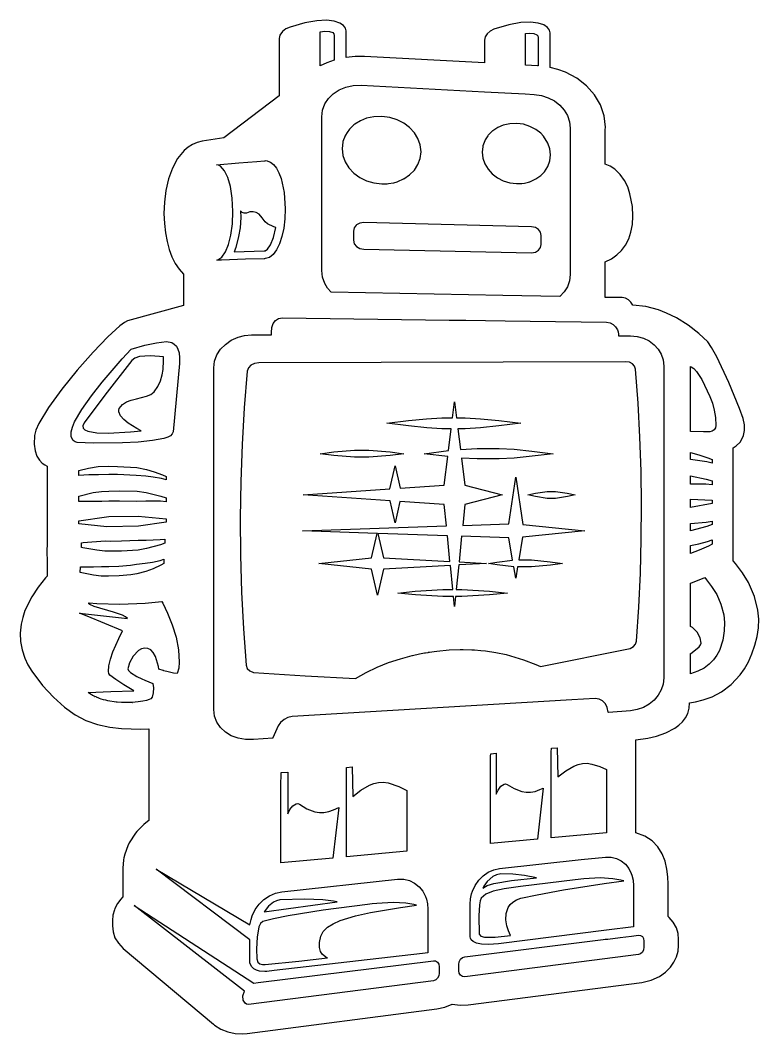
# Model space of a CAD drawing. Header units: metres. Extents: x -164 to 168, y -231 to 225.
import ezdxf

# ---------------------------------------------------------------- set-up
doc = ezdxf.new("R2010")
doc.units = ezdxf.units.M

msp = doc.modelspace()

# ---------------------------------------------------------------- linework, layer by layer
for p, q in [((-36.437, 223.669), (-43.05, 221.757)), ((-30.979, 224.644), (-36.437, 223.669)), ((-26.592, 224.847), (-30.979, 224.644)), ((-23.191, 224.442), (-26.592, 224.847)), ((-20.693, 223.595), (-23.191, 224.442)), ((-19.013, 222.47), (-20.693, 223.595)), ((60.809, 223.786), (55.349, 222.81)), ((65.198, 223.989), (60.809, 223.786)), ((68.599, 223.584), (65.198, 223.989)), ((71.098, 222.737), (68.599, 223.584)), ((-46.519, 219.735), (-47.572, 218.221)), ((-44.958, 220.967), (-46.519, 219.735)), ((-43.05, 221.757), (-44.958, 220.967)), ((-29.474, 219.622), (-27.374, 219.903)), ((-29.474, 204.282), (-29.474, 219.622)), ((-27.374, 219.903), (-25.354, 219.866)), ((-25.354, 219.866), (-23.834, 219.292)), ((-23.834, 219.292), (-23.392, 218.735)), ((-18.066, 221.234), (-19.013, 222.47)), ((-17.77, 220.05), (-18.066, 221.234)), ((-17.77, 208.135), (-17.77, 220.05)), ((45.662, 218.784), (44.786, 217.394)), ((46.978, 219.972), (45.662, 218.784)), ((48.615, 220.835), (46.978, 219.972)), ((48.734, 220.896), (48.615, 220.835)), ((55.349, 222.81), (48.734, 220.896)), ((62.944, 218.872), (64.904, 219.069)), ((62.944, 204.665), (62.944, 218.872)), ((64.904, 219.069), (66.707, 218.952)), ((66.707, 218.952), (68.029, 218.35)), ((72.778, 221.613), (71.098, 222.737)), ((73.724, 220.377), (72.778, 221.613)), ((74.021, 219.193), (73.724, 220.377)), ((74.021, 203.632), (74.021, 219.193)), ((-47.572, 218.221), (-47.959, 216.588)), ((-47.959, 216.588), (-47.959, 192.651)), ((-23.392, 218.735), (-23.234, 217.961)), ((-23.234, 217.961), (-23.195, 206.9)), ((44.786, 217.394), (44.468, 215.922)), ((44.468, 215.922), (44.468, 205.652)), ((68.029, 218.35), (68.407, 217.814)), ((68.407, 217.814), (68.542, 217.093)), ((68.542, 217.093), (68.596, 204.351)), ((-26.422, 205.727), (-29.474, 204.282)), ((-23.203, 206.9), (-26.422, 205.727)), ((-23.195, 206.9), (-23.203, 206.9)), ((-13.696, 208.553), (-17.77, 208.135)), ((-9.528, 208.541), (-13.696, 208.553)), ((44.468, 205.652), (-9.528, 208.541)), ((68.362, 204.378), (62.944, 204.665)), ((68.596, 204.351), (68.362, 204.378)), ((77.51, 202.733), (74.021, 203.632)), ((80.882, 201.505), (77.51, 202.733)), ((85.963, 198.806), (80.882, 201.505)), ((90.401, 195.344), (85.963, 198.806)), ((-47.959, 192.651), (-48.012, 190.829)), ((-25.752, 189.722), (-23.574, 191.836)), ((-23.574, 191.836), (-20.956, 193.544)), ((-20.956, 193.544), (-17.942, 194.782)), ((-17.942, 194.782), (-14.636, 195.475)), ((-14.636, 195.475), (-11.089, 195.597)), ((-11.089, 195.597), (44.468, 192.662)), ((44.468, 192.662), (62.761, 191.698)), ((62.761, 191.698), (66.79, 191.491)), ((66.79, 191.491), (70.083, 191.035)), ((93.964, 191.336), (90.401, 195.344)), ((-48.012, 190.829), (-72.89, 171.97)), ((-28.432, 184.473), (-27.385, 187.252)), ((-27.385, 187.252), (-25.752, 189.722)), ((70.083, 191.035), (73.141, 190.022)), ((73.141, 190.022), (75.897, 188.56)), ((75.897, 188.56), (78.299, 186.678)), ((96.604, 186.881), (93.964, 191.336)), ((98.304, 181.9), (96.604, 186.881)), ((-28.797, 181.459), (-28.432, 184.473)), ((78.299, 186.678), (80.275, 184.466)), ((80.275, 184.466), (81.758, 181.956)), ((-28.797, 112.293), (-28.797, 181.459)), ((-14.353, 177.755), (-16.255, 175.877)), ((-13.852, 178.077), (-14.353, 177.755)), ((-11.407, 179.613), (-13.852, 178.077)), ((-8.65199, 180.747), (-11.407, 179.613)), ((-5.299, 181.481), (-8.65199, 180.747)), ((-1.72299, 181.631), (-5.299, 181.481)), ((1.84999, 181.155), (-1.72299, 181.631)), ((5.17599, 180.116), (1.84999, 181.155)), ((8.174, 178.587), (5.17599, 180.116)), ((10.774, 176.627), (8.174, 178.587)), ((55.828, 178.336), (52.931, 177.675)), ((58.946, 178.463), (55.828, 178.336)), ((62.038, 178.047), (58.946, 178.463)), ((64.896, 177.139), (62.038, 178.047)), ((81.758, 181.956), (82.705, 179.222)), ((82.705, 179.222), (83.036, 176.332)), ((98.876, 176.768), (98.304, 181.9)), ((-17.322, 174.392), (-18.129, 173.183)), ((-16.255, 175.877), (-17.322, 174.392)), ((12.917, 174.295), (10.774, 176.627)), ((14.531, 171.668), (12.917, 174.295)), ((47.812, 174.821), (46.136, 173.133)), ((47.976, 174.993), (47.812, 174.821)), ((48.21, 175.15), (47.976, 174.993)), ((50.412, 176.6), (48.21, 175.15)), ((52.931, 177.675), (50.412, 176.6)), ((67.49, 175.777), (64.896, 177.139)), ((69.77, 174.025), (67.49, 175.777)), ((71.002, 172.716), (69.77, 174.025)), ((83.036, 176.332), (83.036, 110.578)), ((98.838, 175.605), (98.876, 176.768)), ((98.838, 160.193), (98.838, 175.605)), ((-86.972, 168.987), (-88.903, 167.781)), ((-84.857, 169.91), (-86.972, 168.987)), ((-82.551, 170.524), (-84.857, 169.91)), ((-72.89, 171.97), (-82.551, 170.524)), ((-19.293, 170.042), (-19.645, 167.153)), ((-19.231, 170.313), (-19.293, 170.042)), ((-18.298, 172.839), (-19.231, 170.313)), ((-18.21, 173.057), (-18.298, 172.839)), ((-18.129, 173.183), (-18.21, 173.057)), ((15.552, 168.79), (14.531, 171.668)), ((15.912, 165.737), (15.552, 168.79)), ((44.578, 170.677), (43.733, 168.366)), ((44.617, 170.807), (44.578, 170.677)), ((44.751, 171.006), (44.617, 170.807)), ((45.941, 172.85), (44.751, 171.006)), ((46.136, 173.133), (45.941, 172.85)), ((71.033, 172.686), (71.002, 172.716)), ((73.034, 169.602), (71.033, 172.686)), ((73.92, 167.043), (73.034, 169.602)), ((-90.655, 166.317), (-93.646, 162.715)), ((-88.903, 167.781), (-90.655, 166.317)), ((-19.645, 167.153), (-19.272, 164.074)), ((15.552, 162.725), (15.912, 165.737)), ((43.695, 168.106), (43.404, 165.55)), ((43.404, 165.55), (43.714, 162.793)), ((43.733, 168.366), (43.695, 168.106)), ((74.235, 164.329), (73.92, 167.043)), ((73.92, 161.633), (74.235, 164.329)), ((-93.646, 162.715), (-95.99, 158.386)), ((-76.181, 159.906), (-66.049, 160.721)), ((-75.212, 159.711), (-76.181, 159.906)), ((-74.28, 159.183), (-75.212, 159.711)), ((-66.049, 160.721), (-57.956, 161.379)), ((-57.956, 161.379), (-54.547, 161.647)), ((-54.547, 161.647), (-54.172, 161.685)), ((-54.172, 161.685), (-53.813, 161.708)), ((-53.813, 161.708), (-51.796, 161.096)), ((-51.796, 161.096), (-50.427, 159.968)), ((-50.427, 159.968), (-49.168, 158.318)), ((-19.272, 164.074), (-18.21, 161.172)), ((-18.21, 161.172), (-16.546, 158.494)), ((12.917, 157.436), (14.531, 159.948)), ((14.531, 159.948), (15.552, 162.725)), ((43.714, 162.793), (44.613, 160.208)), ((44.613, 160.208), (46.064, 157.836)), ((73.034, 159.152), (73.92, 161.633)), ((101.052, 159.211), (98.838, 160.193)), ((-95.99, 158.386), (-97.732, 153.534)), ((-72.557, 157.203), (-74.28, 159.183)), ((-71.079, 154.126), (-72.557, 157.203)), ((-49.168, 158.318), (-48.042, 156.194)), ((-48.042, 156.194), (-47.072, 153.641)), ((-16.546, 158.494), (-14.349, 156.16)), ((-14.349, 156.16), (-11.688, 154.199)), ((8.17999, 153.535), (10.774, 155.28)), ((10.774, 155.28), (12.917, 157.436)), ((46.064, 157.836), (47.968, 155.755)), ((47.968, 155.755), (50.278, 154.006)), ((67.6, 153.482), (69.77, 154.982)), ((69.77, 154.982), (71.488, 156.749)), ((71.488, 156.749), (73.034, 159.152)), ((103.081, 157.912), (101.052, 159.211)), ((105.555, 155.548), (103.081, 157.912)), ((107.476, 152.825), (105.555, 155.548)), ((-97.732, 153.534), (-98.916, 148.362)), ((-69.91, 150.107), (-71.079, 154.126)), ((-47.072, 153.641), (-45.686, 147.437)), ((-11.688, 154.199), (-8.64799, 152.686)), ((-8.64799, 152.686), (-5.295, 151.681)), ((-5.295, 151.681), (-1.71899, 151.255)), ((-1.71899, 151.255), (0.711, 151.335)), ((0.711, 151.335), (1.26999, 151.4)), ((1.26999, 151.4), (3.558, 151.76)), ((3.558, 151.76), (3.646, 151.783)), ((3.646, 151.783), (5.17599, 152.227)), ((5.17599, 152.227), (5.48999, 152.372)), ((5.48999, 152.372), (8.06099, 153.474)), ((8.06099, 153.474), (8.17999, 153.535)), ((50.278, 154.006), (52.923, 152.651)), ((52.923, 152.651), (55.822, 151.769)), ((55.822, 151.769), (58.938, 151.389)), ((58.938, 151.389), (60.748, 151.439)), ((60.748, 151.439), (61.314, 151.484)), ((61.314, 151.484), (62.531, 151.66)), ((62.531, 151.66), (63.105, 151.768)), ((63.105, 151.768), (64.337, 152.089)), ((64.337, 152.089), (64.777, 152.219)), ((64.777, 152.219), (64.896, 152.257)), ((64.896, 152.257), (65.129, 152.364)), ((65.129, 152.364), (67.6, 153.482)), ((108.915, 149.881), (107.476, 152.825)), ((-98.916, 148.362), (-99.588, 143.074)), ((-69.043, 144.807), (-69.91, 150.107)), ((-45.686, 147.437), (-45.188, 140.075)), ((109.938, 146.855), (108.915, 149.881)), ((111.013, 141.114), (109.938, 146.855)), ((-99.588, 143.074), (-99.792, 137.875)), ((-68.727, 138.781), (-69.043, 144.807)), ((-99.792, 137.875), (-99.616, 133.414)), ((-68.971, 133.253), (-68.727, 138.781)), ((-64.579, 138.371), (-65.322, 139.202)), ((-65.322, 139.202), (-65.127, 136.172)), ((-63.717, 138.055), (-64.579, 138.371)), ((-62.571, 138.139), (-63.717, 138.055)), ((-61.161, 138.629), (-62.571, 138.139)), ((-59.711, 138.736), (-61.161, 138.629)), ((-58.284, 138.412), (-59.711, 138.736)), ((-56.943, 137.611), (-58.284, 138.412)), ((-55.578, 135.93), (-56.943, 137.611)), ((-45.188, 140.075), (-45.378, 135.589)), ((111.25, 136.715), (111.013, 141.114)), ((-99.616, 133.414), (-99.155, 129.221)), ((-69.669, 128.267), (-68.971, 133.253)), ((-65.127, 136.172), (-65.529, 131.442)), ((-54.276, 134.221), (-55.578, 135.93)), ((-53.162, 133.31), (-54.276, 134.221)), ((-50.396, 131.887), (-53.162, 133.31)), ((-45.378, 135.589), (-45.905, 131.424)), ((-13.224, 132.747), (-14.173, 131.573)), ((-13.186, 132.786), (-13.224, 132.747)), ((-13.098, 132.832), (-13.186, 132.786)), ((-11.709, 133.605), (-13.098, 132.832)), ((-9.88399, 133.865), (-11.709, 133.605)), ((65.661, 131.975), (-9.88399, 133.865)), ((110.392, 129.613), (111.032, 133.011)), ((111.032, 133.011), (111.25, 136.715)), ((-99.155, 129.221), (-98.422, 125.316)), ((-70.741, 124.023), (-69.669, 128.267)), ((-65.529, 131.442), (-66.21, 127.601)), ((-50.552, 127.172), (-49.447, 131.588)), ((-49.447, 131.588), (-50.396, 131.887)), ((-46.731, 127.661), (-47.819, 124.378)), ((-45.905, 131.424), (-46.731, 127.661)), ((-14.219, 131.439), (-14.556, 130.004)), ((-14.556, 130.004), (-14.556, 125.891)), ((-14.188, 131.535), (-14.219, 131.439)), ((-14.173, 131.573), (-14.188, 131.535)), ((67.348, 131.63), (65.661, 131.975)), ((68.73, 130.769), (67.348, 131.63)), ((69.667, 129.526), (68.73, 130.769)), ((70.019, 128.03), (69.667, 129.526)), ((70.019, 124.058), (70.019, 128.03)), ((109.351, 126.531), (110.392, 129.613)), ((-98.422, 125.316), (-97.426, 121.715)), ((-72.13, 120.638), (-70.741, 124.023)), ((-66.21, 127.601), (-67.503, 122.604)), ((-53.192, 121.899), (-51.876, 123.924)), ((-51.876, 123.924), (-50.552, 127.172)), ((-47.819, 124.378), (-49.131, 121.656)), ((-14.556, 125.891), (-14.188, 124.337)), ((-14.188, 124.337), (-13.186, 123.059)), ((69.667, 122.581), (70.019, 124.058)), ((106.145, 121.362), (107.928, 123.778)), ((107.928, 123.778), (109.351, 126.531)), ((-97.426, 121.715), (-96.181, 118.438)), ((-73.775, 118.268), (-72.13, 120.638)), ((-67.503, 122.604), (-68.199, 120.722)), ((-68.199, 120.722), (-54.658, 121.127)), ((-54.658, 121.127), (-54.276, 121.15)), ((-54.276, 121.15), (-53.192, 121.899)), ((-50.628, 119.574), (-52.274, 118.212)), ((-49.131, 121.656), (-50.628, 119.574)), ((-13.186, 123.059), (-11.705, 122.183)), ((-11.705, 122.183), (-9.87999, 121.839)), ((-9.87999, 121.839), (65.665, 120.331)), ((65.665, 120.331), (67.352, 120.599)), ((67.352, 120.599), (68.733, 121.391)), ((68.733, 121.391), (69.667, 122.581)), ((101.579, 117.589), (104.022, 119.296)), ((104.022, 119.296), (106.145, 121.362)), ((-96.181, 118.438), (-94.696, 115.504)), ((-94.696, 115.504), (-92.985, 112.93)), ((-76.043, 116.98), (-75.611, 117.071)), ((-73.87, 117.029), (-76.043, 116.98)), ((-75.611, 117.071), (-73.775, 118.268)), ((-63.114, 117.366), (-73.87, 117.029)), ((-54.67, 117.622), (-63.114, 117.366)), ((-54.609, 117.622), (-54.67, 117.622)), ((-54.578, 117.615), (-54.609, 117.622)), ((-54.563, 117.615), (-54.578, 117.615)), ((-54.249, 117.638), (-54.563, 117.615)), ((-54.031, 117.638), (-54.249, 117.638)), ((-52.274, 118.212), (-54.031, 117.649)), ((-54.031, 117.649), (-54.031, 117.638)), ((98.838, 116.253), (101.579, 117.589)), ((98.838, 100.232), (98.838, 116.253)), ((-92.985, 112.93), (-91.057, 110.735)), ((-91.057, 110.735), (-91.057, 96.525)), ((-28.432, 109.262), (-28.797, 112.293)), ((83.036, 110.578), (82.705, 107.697)), ((-27.385, 106.423), (-28.432, 109.262)), ((-26.134, 104.361), (-27.385, 106.423)), ((81.758, 105.023), (80.318, 102.668)), ((82.705, 107.697), (81.758, 105.023)), ((-24.538, 102.494), (-26.134, 104.361)), ((52.763, 101.078), (-24.538, 102.494)), ((78.402, 100.611), (52.763, 101.078)), ((80.318, 102.668), (78.402, 100.611)), ((-91.057, 96.525), (-116.161, 89.683)), ((106.357, 100.095), (98.838, 100.232)), ((107.865, 99.817), (106.357, 100.095)), ((109.242, 99.102), (107.865, 99.817)), ((110.382, 98.039), (109.242, 99.102)), ((111.185, 96.72), (110.382, 98.039)), ((117.123, 96.172), (111.185, 96.72)), ((122.813, 94.677), (117.123, 96.172)), ((126.364, 93.15), (122.813, 94.677)), ((130.935, 91.043), (126.364, 93.15)), ((-119.591, 87.398), (-124.987, 82.43)), ((-117.585, 88.923), (-119.591, 87.398)), ((-116.161, 89.683), (-117.585, 88.923)), ((-51.368, 84.373), (-51.18, 86.737)), ((-51.18, 86.737), (-50.706, 88.44)), ((-50.706, 88.44), (-49.655, 89.824)), ((-49.655, 89.824), (-48.185, 90.748)), ((-48.185, 90.748), (-46.451, 91.068)), ((-46.451, 91.068), (28.631, 90.032)), ((28.631, 90.032), (36.08, 89.928)), ((36.08, 89.928), (53.754, 89.687)), ((53.754, 89.687), (64.965, 89.527)), ((64.965, 89.527), (99.416, 89.06)), ((99.416, 89.06), (100.942, 88.783)), ((100.942, 88.783), (102.333, 88.059)), ((102.333, 88.059), (103.484, 86.983)), ((103.484, 86.983), (104.287, 85.647)), ((136.045, 87.783), (130.935, 91.043)), ((140.96, 83.978), (136.045, 87.783)), ((-124.987, 82.43), (-131.625, 75.525)), ((-69.498, 80.912), (-66.466, 82.276)), ((-66.466, 82.276), (-63.5, 83.051)), ((-63.5, 83.051), (-60.336, 83.393)), ((-60.336, 83.393), (-59.529, 83.424)), ((-59.529, 83.424), (-51.329, 83.401)), ((-51.329, 83.401), (-51.368, 84.373)), ((104.287, 85.647), (104.585, 84.667)), ((104.585, 84.667), (104.773, 83.68)), ((104.773, 83.68), (104.818, 82.988)), ((104.818, 82.988), (110.095, 82.98)), ((110.095, 82.98), (113.146, 82.687)), ((113.146, 82.687), (115.991, 81.878)), ((144.948, 80.24), (140.96, 83.978)), ((-114.508, 77.007), (-108.341, 78.683)), ((-108.341, 78.683), (-103.113, 79.835)), ((-103.113, 79.835), (-98.664, 80.359)), ((-98.664, 80.359), (-96.234, 79.894)), ((-96.234, 79.894), (-95.154, 79.255)), ((-95.154, 79.255), (-94.223, 78.296)), ((-94.223, 78.296), (-93.486, 76.977)), ((-74.346, 76.902), (-72.152, 79.1)), ((-72.152, 79.1), (-69.498, 80.912)), ((115.991, 81.878), (118.56, 80.618)), ((118.56, 80.618), (120.804, 78.947)), ((120.804, 78.947), (122.633, 76.929)), ((146.688, 77.726), (144.948, 80.24)), ((149.018, 73.457), (146.688, 77.726)), ((-131.625, 75.525), (-138.781, 67.43)), ((-118.562, 72.571), (-114.508, 77.007)), ((-112.848, 72.96), (-114.309, 71.872)), ((-110.834, 73.615), (-112.848, 72.96)), ((-106.067, 73.982), (-110.834, 73.615)), ((-101.855, 73.683), (-106.067, 73.982)), ((-100.041, 73.426), (-101.855, 73.683)), ((-99.944, 71.812), (-100.041, 73.426)), ((-93.486, 76.977), (-92.985, 75.261)), ((-92.985, 75.261), (-92.765, 73.111)), ((-92.765, 73.111), (-92.871, 70.487)), ((-77.052, 71.578), (-76.001, 74.371)), ((-76.001, 74.371), (-74.346, 76.902)), ((122.633, 76.929), (124.011, 74.623)), ((124.011, 74.623), (124.903, 72.074)), ((154.45, 61.931), (149.018, 73.457)), ((-127.57, 62.08), (-118.562, 72.571)), ((-114.309, 71.872), (-126.401, 56.27)), ((-100.131, 67.818), (-99.944, 71.812)), ((-92.871, 70.487), (-95.694, 39.694)), ((-77.42, 68.578), (-77.052, 71.578)), ((-77.42, -85.144), (-77.42, 68.578)), ((-61.809, 68.54), (-62.326, 67.093)), ((-60.642, 69.711), (-61.809, 68.54)), ((-59.005, 70.529), (-60.642, 69.711)), ((-57.069, 70.82), (-59.005, 70.529)), ((107.967, 71.287), (-57.069, 70.82)), ((109.647, 71.019), (107.967, 71.287)), ((111.044, 70.296), (109.647, 71.019)), ((112.038, 69.217), (111.044, 70.296)), ((112.479, 67.866), (112.038, 69.217)), ((124.903, 72.074), (125.212, 69.343)), ((125.212, 69.343), (125.212, -70.93)), ((137.23, 39.95), (137.242, 69.152)), ((137.242, 69.152), (137.525, 69.033)), ((137.525, 69.033), (138.731, 68.204)), ((-138.781, 67.43), (-145.73, 58.892)), ((-101.318, 62.714), (-100.555, 65.326)), ((-100.555, 65.326), (-100.131, 67.818)), ((-62.326, 67.093), (-63.638, 50.589)), ((113.594, 52.657), (112.479, 67.866)), ((138.731, 68.204), (139.93, 66.884)), ((139.93, 66.884), (142.228, 63.276)), ((-132.454, 55.882), (-127.57, 62.08)), ((-104.219, 57.769), (-102.509, 60.142)), ((-102.509, 60.142), (-101.318, 62.714)), ((142.228, 63.276), (145.843, 55.703)), ((159.257, 50.22), (154.45, 61.931)), ((-145.73, 58.892), (-151.748, 50.658)), ((-136.802, 49.755), (-132.454, 55.882)), ((-126.401, 56.27), (-135.698, 43.819)), ((-112.184, 54.649), (-107.654, 55.79)), ((-107.654, 55.79), (-105.727, 56.603)), ((-105.727, 56.603), (-104.219, 57.769)), ((145.843, 55.703), (147.008, 52.715)), ((-151.748, 50.658), (-156.11, 43.476)), ((-120.159, 49.523), (-119.884, 50.323)), ((-119.884, 50.323), (-118.492, 52.016)), ((-118.492, 52.016), (-116.647, 53.206)), ((-116.647, 53.206), (-114.496, 54.036)), ((-114.496, 54.036), (-112.184, 54.649)), ((-63.638, 50.589), (-64.591, 34.039)), ((30.066, 46.019), (30.969, 53.319)), ((30.969, 53.319), (31.864, 46.019)), ((114.399, 37.398), (113.594, 52.657)), ((147.008, 52.715), (147.88, 49.531)), ((160.805, 45.719), (159.257, 50.22)), ((-140.022, 44.225), (-136.802, 49.755)), ((-120.135, 48.693), (-120.159, 49.523)), ((-119.343, 46.99), (-120.135, 48.693)), ((-117.818, 45.304), (-119.343, 46.99)), ((10.211, 44.806), (18.38, 45.64)), ((18.38, 45.64), (25.329, 46.019)), ((25.329, 46.019), (30.066, 46.019)), ((31.864, 46.019), (35.694, 46.019)), ((35.694, 46.019), (42.615, 45.64)), ((42.615, 45.64), (50.906, 44.806)), ((147.88, 49.531), (148.427, 46.158)), ((148.427, 46.158), (148.617, 42.602)), ((161.45, 42.881), (160.805, 45.719)), ((-156.11, 43.476), (-157.444, 40.512)), ((-141.525, 39.82), (-141.025, 41.849)), ((-141.025, 41.849), (-140.022, 44.225)), ((-135.698, 43.819), (-136.304, 42.499)), ((-136.304, 42.499), (-136.156, 41.436)), ((-136.156, 41.436), (-135.351, 40.607)), ((-115.873, 43.724), (-117.818, 45.304)), ((-111.964, 41.24), (-115.873, 43.724)), ((-110.108, 40.253), (-111.964, 41.24)), ((0.56898, 43.593), (10.211, 44.806)), ((10.285, 42.384), (0.56898, 43.593)), ((18.463, 41.552), (10.285, 42.384)), ((25.329, 41.175), (18.463, 41.552)), ((29.469, 41.175), (25.329, 41.175)), ((28.26, 31.288), (29.469, 41.175)), ((35.694, 41.175), (32.465, 41.175)), ((32.465, 41.175), (33.616, 31.839)), ((42.696, 41.552), (35.694, 41.175)), ((50.977, 42.384), (42.696, 41.552)), ((50.906, 44.806), (60.782, 43.593)), ((60.782, 43.593), (50.977, 42.384)), ((148.376, 41.573), (147.787, 40.696)), ((148.617, 42.602), (148.376, 41.573)), ((161.407, 40.287), (161.45, 42.881)), ((-158.092, 38.091), (-158.272, 34.254)), ((-157.444, 40.512), (-158.092, 38.091)), ((-141.479, 37.547), (-141.525, 39.82)), ((-140.604, 35.881), (-141.479, 37.547)), ((-135.351, 40.607), (-133.988, 39.986)), ((-133.988, 39.986), (-129.985, 39.279)), ((-129.985, 39.279), (-124.937, 39.124)), ((-124.937, 39.124), (-114.869, 39.718)), ((-114.869, 39.718), (-110.108, 40.253)), ((-99.788, 36.715), (-104.878, 35.789)), ((-97.983, 37.31), (-99.788, 36.715)), ((-96.793, 38.003), (-97.983, 37.31)), ((-96.039, 38.806), (-96.793, 38.003)), ((-95.694, 39.694), (-96.039, 38.806)), ((114.91, 22.134), (114.399, 37.398)), ((143.008, 39.702), (137.23, 39.95)), ((143.869, 39.724), (143.008, 39.702)), ((144.906, 39.77), (143.869, 39.724)), ((145.931, 39.809), (144.906, 39.77)), ((146.941, 40.084), (145.931, 39.809)), ((147.787, 40.696), (146.941, 40.084)), ((159.492, 35.143), (160.331, 36.468)), ((160.331, 36.468), (161.002, 38.166)), ((161.002, 38.166), (161.407, 40.287)), ((-158.272, 34.254), (-157.823, 31.172)), ((-139.82, 35.307), (-140.604, 35.881)), ((-138.82, 34.98), (-139.82, 35.307)), ((-131.692, 34.688), (-138.82, 34.98)), ((-118.445, 34.821), (-131.692, 34.688)), ((-111.339, 35.175), (-118.445, 34.821)), ((-104.878, 35.789), (-111.339, 35.175)), ((-64.591, 34.039), (-65.193, 17.449)), ((33.616, 31.839), (41.135, 32.282)), ((41.135, 32.282), (51.129, 32.282)), ((51.129, 32.282), (57.813, 31.913)), ((57.813, 31.913), (65.813, 31.1)), ((156.392, 32.581), (157.697, 33.413)), ((156.392, -18.258), (156.392, 32.581)), ((157.697, 33.413), (159.492, 35.143)), ((-157.823, 31.172), (-156.932, 28.769)), ((-156.932, 28.769), (-155.786, 26.971)), ((-29.421, 29.918), (-23.412, 30.706)), ((-23.369, 29.137), (-29.421, 29.918)), ((-23.412, 30.706), (-13.989, 31.494)), ((-13.989, 28.357), (-23.369, 29.137)), ((-13.989, 31.494), (-7.53099, 31.494)), ((-7.53099, 28.357), (-13.989, 28.357)), ((-7.53099, 31.494), (1.952, 30.706)), ((1.99699, 29.137), (-7.53099, 28.357)), ((1.952, 30.706), (8.11099, 29.918)), ((8.11099, 29.918), (1.99699, 29.137)), ((17.236, 29.918), (28.26, 31.288)), ((27.923, 28.594), (17.236, 29.918)), ((26.347, 15.761), (27.923, 28.594)), ((41.135, 27.572), (34.095, 27.974)), ((34.095, 27.974), (35.606, 15.765)), ((51.129, 27.572), (41.135, 27.572)), ((57.885, 27.939), (51.129, 27.572)), ((65.878, 28.745), (57.885, 27.939)), ((65.813, 31.1), (75.341, 29.918)), ((75.341, 29.918), (65.878, 28.745)), ((137.238, 30.4759), (137.234, 30.477)), ((137.234, 30.477), (137.238, 30.477)), ((137.238, 30.477), (137.238, 30.4759)), ((137.238, 27.282), (137.238, 30.4759)), ((137.238, 30.4759), (140.966, 29.477)), ((140.966, 29.477), (144.925, 28.127)), ((144.925, 28.127), (146.907, 27.293)), ((-155.786, 26.971), (-154.57, 25.702)), ((-154.57, 25.702), (-153.471, 24.889)), ((-153.471, 24.889), (-152.368, 24.328)), ((-152.368, 24.328), (-152.368, -11.635)), ((-138.12, 22.396), (-133.746, 23.482)), ((-133.746, 23.482), (-129.388, 24.102)), ((-129.388, 24.102), (-124.644, 24.247)), ((-124.644, 24.247), (-120.706, 24.224)), ((-120.706, 24.224), (-112.017, 23.67)), ((-112.017, 23.67), (-107.69, 22.794)), ((-107.69, 22.794), (-104.234, 21.826)), ((1.87, 14.077), (4.23099, 24.462)), ((4.23099, 24.462), (6.519, 14.399)), ((144.531, 26.241), (137.238, 27.282)), ((146.907, 25.648), (144.531, 26.241)), ((146.907, 27.293), (146.907, 25.648)), ((-138.12, 20.062), (-138.12, 22.396)), ((-133.54, 20.448), (-138.12, 20.062)), ((-129.281, 20.486), (-133.54, 20.448)), ((-124.647, 20.624), (-129.281, 20.486)), ((-120.76, 20.609), (-124.647, 20.624)), ((-112.262, 20.062), (-120.76, 20.609)), ((-108.001, 19.768), (-112.262, 20.062)), ((-104.575, 19.391), (-108.001, 19.768)), ((-100.864, 18.722), (-104.575, 19.391)), ((-104.234, 21.826), (-100.516, 20.479)), ((-98.798, 18.164), (-100.864, 18.722)), ((-100.516, 20.479), (-98.798, 19.69)), ((-98.798, 19.69), (-98.798, 18.164)), ((55.365, -1.633), (58.494, 19.323)), ((58.494, 19.323), (61.67, -1.851)), ((115.111, 6.853), (114.91, 22.134)), ((137.226, 16.239), (137.226, 20.008)), ((137.226, 20.008), (144.221, 18.489)), ((144.221, 18.489), (146.903, 17.701)), ((-65.193, 17.449), (-65.437, 0.86499)), ((-37.207, 11.399), (1.87, 14.077)), ((6.519, 14.399), (26.347, 15.761)), ((35.606, 15.765), (52.369, 11.399)), ((144.033, 16.178), (137.226, 16.239)), ((146.903, 15.964), (144.033, 16.178)), ((146.903, 17.701), (146.903, 15.964)), ((-138.12, 10.771), (-131.644, 12.403)), ((-138.12, 8.353), (-138.12, 10.771)), ((-131.644, 12.403), (-127.831, 12.998)), ((-127.831, 12.998), (-124.647, 13.136)), ((-124.647, 13.136), (-119.849, 13.251)), ((-119.849, 13.251), (-111.853, 13.105)), ((-111.853, 13.105), (-107.857, 12.478)), ((-107.857, 12.478), (-101.135, 10.833)), ((-101.135, 10.833), (-98.794, 10.045)), ((-98.794, 10.045), (-98.794, 8.31499)), ((1.98099, 8.70499), (-37.207, 11.399)), ((52.369, 11.399), (35.606, 7.02899)), ((63.947, 11.391), (67.354, 12.176)), ((67.377, 10.607), (63.947, 11.391)), ((67.354, 12.176), (72.69, 12.96)), ((72.69, 9.823), (67.377, 10.607)), ((72.69, 12.96), (76.344, 12.96)), ((76.344, 9.823), (72.69, 9.823)), ((76.344, 12.96), (81.719, 12.176)), ((81.746, 10.607), (76.344, 9.823)), ((81.719, 12.176), (85.205, 11.391)), ((85.205, 11.391), (81.746, 10.607)), ((137.226, 9.448), (146.903, 9.073)), ((137.226, 5.65999), (137.226, 9.448)), ((-131.6, 8.46599), (-138.12, 8.353)), ((-127.747, 8.36899), (-131.6, 8.46599)), ((-124.644, 8.506), (-127.747, 8.36899)), ((-119.83, 8.62099), (-124.644, 8.506)), ((-111.937, 8.46799), (-119.83, 8.62099)), ((-107.973, 8.58099), (-111.937, 8.46799)), ((-101.288, 8.53699), (-107.973, 8.58099)), ((-98.794, 8.31499), (-101.288, 8.53699)), ((4.23099, -1.14), (1.98099, 8.70499)), ((6.40399, 8.39899), (4.23099, -1.14)), ((26.343, 7.03299), (6.40399, 8.39899)), ((27.315, -2.57399), (26.343, 7.03299)), ((35.606, 7.02899), (34.657, -2.33699)), ((115.011, -8.44099), (115.111, 6.853)), ((146.903, 7.54999), (137.226, 5.65999)), ((146.903, 9.073), (146.903, 7.54999)), ((-138.12, -0.202), (-125.589, 1.592)), ((-125.589, 1.592), (-124.647, 1.61499)), ((-124.647, 1.61499), (-111.351, 1.864)), ((-111.351, 1.864), (-98.798, 0.586)), ((-98.798, 0.586), (-98.798, -0.90599)), ((-65.437, 0.86499), (-65.319, -15.734)), ((-138.12, -1.64799), (-138.12, -0.202)), ((-125.432, -2.94899), (-138.12, -1.64799)), ((-111.187, -2.674), (-125.432, -2.94899)), ((-98.798, -0.90599), (-111.187, -2.674)), ((-37.402, -4.767), (27.315, -2.57399)), ((34.657, -2.33699), (55.365, -1.633)), ((61.67, -1.851), (89.621, -4.767)), ((137.23, -1.42599), (144.282, -0.799)), ((137.23, -4.80099), (137.23, -1.42599)), ((144.569, -2.77299), (137.23, -4.80099)), ((144.282, -0.799), (146.907, -0.424)), ((146.907, -1.98499), (144.569, -2.77299)), ((146.907, -0.424), (146.907, -1.98499)), ((-118.835, -9.28899), (-111.458, -8.89499)), ((-111.458, -8.89499), (-107.768, -8.89799)), ((-107.768, -8.89799), (-101.526, -8.71899)), ((-101.526, -8.71899), (-99.337, -8.48999)), ((-99.337, -8.48999), (-99.425, -10.265)), ((-3.877, -5.89899), (-37.402, -4.767)), ((-6.379, -16.904), (-3.877, -5.89899)), ((27.762, -6.97099), (-3.54399, -5.91499)), ((-3.54399, -5.91499), (-1.03799, -16.911)), ((28.929, -18.53), (27.762, -6.97099)), ((34.16, -7.181), (32.993, -18.744)), ((55.422, -7.89699), (34.16, -7.181)), ((57.132, -17.998), (55.422, -7.89699)), ((61.62, -7.67899), (59.895, -17.852)), ((89.621, -4.767), (61.62, -7.67899)), ((114.594, -23.741), (115.011, -8.44099)), ((144.791, -9.588), (146.907, -8.868)), ((146.907, -8.868), (146.907, -10.743)), ((-152.368, -11.635), (-152.437, -12.721)), ((-152.437, -12.721), (-152.349, -19.922)), ((-136.964, -12.213), (-136.861, -10.101)), ((-136.298, -12.366), (-136.964, -12.213)), ((-136.861, -10.101), (-136.203, -10.066)), ((-130.043, -13.471), (-136.298, -12.366)), ((-136.203, -10.066), (-126.22, -9.33499)), ((-126.331, -13.919), (-130.043, -13.471)), ((-126.22, -9.33499), (-124.016, -9.35799)), ((-124.016, -9.35799), (-118.835, -9.28899)), ((-111.416, -13.479), (-118.874, -13.877)), ((-107.682, -12.759), (-111.416, -13.479)), ((-101.403, -10.992), (-107.682, -12.759)), ((-99.425, -10.265), (-101.403, -10.992)), ((137.223, -11.344), (140.879, -10.621)), ((137.223, -14.994), (137.223, -11.344)), ((141.097, -13.531), (137.223, -14.994)), ((140.879, -10.621), (144.791, -9.588)), ((145.292, -11.62), (141.097, -13.531)), ((146.907, -10.743), (145.292, -11.62)), ((-124.261, -13.942), (-126.331, -13.919)), ((-118.874, -13.877), (-124.261, -13.942)), ((-105.007, -18.878), (-101.552, -18.09)), ((-101.552, -18.09), (-99.789, -17.52)), ((-99.789, -17.52), (-99.884, -19.417)), ((-65.319, -15.734), (-64.848, -32.293)), ((-30.113, -19.414), (-6.379, -16.904)), ((-1.03799, -16.911), (28.929, -18.53)), ((49.951, -18.856), (57.132, -17.998)), ((59.895, -17.852), (59.918, -17.852)), ((59.918, -17.852), (59.918, -17.856)), ((59.918, -17.856), (65.657, -17.856)), ((65.657, -17.856), (74.08, -18.641)), ((-152.349, -19.922), (-152.372, -20.63)), ((-152.372, -20.63), (-152.372, -25.115)), ((-137.519, -23.446), (-137.408, -20.982)), ((-137.408, -20.982), (-131.427, -20.955)), ((-131.427, -20.955), (-127.93, -20.791)), ((-127.93, -20.791), (-124.567, -20.806)), ((-124.567, -20.806), (-120.029, -20.638)), ((-120.029, -20.638), (-114.886, -20.165)), ((-114.886, -20.165), (-112.136, -19.769)), ((-112.136, -19.769), (-108.189, -19.353)), ((-108.189, -19.353), (-105.007, -18.878)), ((-104.716, -21.816), (-107.924, -23.006)), ((-101.25, -20.206), (-104.716, -21.816)), ((-99.884, -19.417), (-101.25, -20.206)), ((-6.379, -21.939), (-30.113, -19.414)), ((-3.71199, -33.655), (-6.379, -21.939)), ((-1.045, -21.939), (-3.71199, -33.655)), ((29.101, -20.309), (-1.045, -21.939)), ((30.192, -31.168), (29.101, -20.309)), ((32.859, -20.091), (31.745, -31.168)), ((45.428, -19.41), (32.859, -20.091)), ((32.993, -18.744), (45.428, -19.41)), ((46.193, -19.421), (49.951, -18.856)), ((50.201, -20.017), (46.193, -19.421)), ((57.626, -20.883), (50.201, -20.017)), ((58.494, -26.044), (57.626, -20.883)), ((59.363, -20.986), (58.494, -26.044)), ((59.918, -21.001), (59.363, -20.986)), ((65.657, -21.001), (59.918, -21.001)), ((74.12, -20.213), (65.657, -21.001)), ((74.08, -18.641), (79.55, -19.425)), ((79.55, -19.425), (74.12, -20.213)), ((157.402, -19.414), (156.392, -18.258)), ((160.595, -23.655), (157.402, -19.414)), ((-153.03, -25.838), (-156.457, -30.069)), ((-152.372, -25.115), (-153.03, -25.838)), ((-131.519, -24.736), (-137.519, -23.446)), ((-128.03, -25.153), (-131.519, -24.736)), ((-124.793, -25.168), (-128.03, -25.153)), ((-119.979, -24.992), (-124.793, -25.168)), ((-114.743, -24.514), (-119.979, -24.992)), ((-111.929, -24.116), (-114.743, -24.514)), ((-107.924, -23.006), (-111.929, -24.116)), ((113.89, -39.039), (114.594, -23.741)), ((138.137, -28.026), (143.547, -25.807)), ((143.547, -25.807), (144.443, -26.844)), ((144.443, -26.844), (146.688, -29.785)), ((163.268, -28.061), (160.595, -23.655)), ((-156.457, -30.069), (-159.324, -34.431)), ((13.305, -31.952), (25.708, -31.168)), ((25.708, -31.168), (30.192, -31.168)), ((31.745, -31.168), (34.198, -31.168)), ((34.198, -31.168), (46.67, -31.952)), ((137.219, -28.267), (138.137, -28.026)), ((137.219, -47.728), (137.219, -28.267)), ((146.688, -29.785), (148.95, -33.456)), ((165.975, -34.258), (163.268, -28.061)), ((-159.324, -34.431), (-162.33, -40.612)), ((-64.848, -32.293), (-64.021, -48.787)), ((5.394, -32.736), (13.305, -31.952)), ((13.363, -33.521), (5.394, -32.736)), ((25.708, -34.305), (13.363, -33.521)), ((30.521, -34.305), (25.708, -34.305)), ((30.969, -38.828), (30.521, -34.305)), ((31.432, -34.305), (30.969, -38.828)), ((34.198, -34.305), (31.432, -34.305)), ((46.729, -33.521), (34.198, -34.305)), ((46.67, -31.952), (54.772, -32.736)), ((54.772, -32.736), (46.729, -33.521)), ((148.95, -33.456), (150.883, -37.747)), ((167.534, -40.515), (165.975, -34.258)), ((-162.33, -40.612), (-163.348, -43.704)), ((-133.619, -37.559), (-133.543, -37.163)), ((-133.212, -37.969), (-133.619, -37.559)), ((-133.543, -37.163), (-133.49, -37.11)), ((-133.49, -37.11), (-130.016, -37.424)), ((-131.24, -38.835), (-133.212, -37.969)), ((-122.511, -41.327), (-131.24, -38.835)), ((-130.016, -37.424), (-119.673, -37.676)), ((-119.673, -37.676), (-108.27, -37.359)), ((-108.27, -37.359), (-100.707, -36.494)), ((-100.707, -36.494), (-100.317, -37.29)), ((-100.317, -37.29), (-98.231, -41.761)), ((112.876, -54.32), (113.89, -39.039)), ((150.883, -37.747), (152.133, -42.577)), ((167.882, -44.477), (167.534, -40.515)), ((-163.348, -43.704), (-164.038, -46.779)), ((-134.378, -43.197), (-137.829, -41.789)), ((-137.829, -41.789), (-133.75, -42.241)), ((-118.506, -49.679), (-134.378, -43.197)), ((-133.75, -42.241), (-116.226, -44.154)), ((-118.46, -42.7), (-122.511, -41.327)), ((-117.041, -43.417), (-118.46, -42.7)), ((-116.226, -44.154), (-117.041, -43.417)), ((-98.231, -41.761), (-96.146, -46.978)), ((152.133, -42.577), (152.445, -46.028)), ((167.746, -48.418), (167.882, -44.477)), ((-164.038, -46.779), (-164.464, -50.722)), ((-120.139, -53.146), (-118.506, -49.679)), ((-96.146, -46.978), (-94.362, -52.609)), ((-64.021, -48.787), (-62.823, -65.213)), ((138.095, -48.202), (137.219, -47.728)), ((140.119, -50.268), (138.095, -48.202)), ((152.366, -49.666), (151.717, -53.98)), ((152.445, -46.028), (152.366, -49.666)), ((167.166, -52.333), (167.746, -48.418)), ((-164.464, -50.722), (-164.343, -54.587)), ((-164.343, -54.587), (-163.677, -58.356)), ((-122.768, -59.211), (-120.139, -53.146)), ((-94.362, -52.609), (-93.181, -58.349)), ((112.452, -55.705), (112.876, -54.32)), ((141.477, -52.878), (140.119, -50.268)), ((141.979, -55.258), (141.477, -52.878)), ((151.717, -53.98), (150.188, -58.521)), ((166.179, -56.218), (167.166, -52.333)), ((-163.677, -58.356), (-162.47, -62.011)), ((-123.917, -62.476), (-122.768, -59.211)), ((-111.309, -58.636), (-113.716, -61.138)), ((-109.901, -57.846), (-111.309, -58.636)), ((-108.409, -57.504), (-109.901, -57.846)), ((-106.982, -57.664), (-108.409, -57.504)), ((-105.704, -58.345), (-106.982, -57.664)), ((-104.598, -59.543), (-105.704, -58.345)), ((-93.181, -58.349), (-92.881, -63.883)), ((19.731, -59.329), (21.747, -59.023)), ((21.747, -59.023), (23.01, -58.835)), ((23.01, -58.835), (28.524, -58.338)), ((28.524, -58.338), (33.517, -58.177)), ((33.517, -58.177), (34.913, -58.177)), ((34.913, -58.177), (38.717, -58.284)), ((38.717, -58.284), (39.524, -58.292)), ((39.524, -58.292), (39.926, -58.338)), ((39.926, -58.338), (39.903, -58.338)), ((39.903, -58.338), (42.78, -58.583)), ((42.78, -58.583), (44.85, -58.766)), ((44.85, -58.766), (49.617, -59.441)), ((69.652, -65.738), (110.053, -57.68)), ((110.053, -57.68), (111.457, -56.853)), ((111.457, -56.853), (112.452, -55.705)), ((137.272, -59.922), (138.707, -58.919)), ((138.707, -58.919), (141.045, -56.926)), ((141.045, -56.926), (141.733, -56.033)), ((141.733, -56.033), (141.979, -55.258)), ((150.188, -58.521), (148.996, -60.736)), ((164.8, -60.144), (166.179, -56.218)), ((-162.47, -62.011), (-161.015, -65.056)), ((-124.668, -65.501), (-123.917, -62.476)), ((-113.716, -61.138), (-115.361, -64.153)), ((-103.634, -61.234), (-104.598, -59.543)), ((-103.094, -62.711), (-103.634, -61.234)), ((-102.647, -64.341), (-103.094, -62.711)), ((1.32199, -64.035), (6.603, -62.263)), ((6.603, -62.263), (11.926, -60.825)), ((11.926, -60.825), (12.121, -60.779)), ((12.121, -60.779), (15.193, -60.132)), ((15.193, -60.132), (17.428, -59.677)), ((17.428, -59.677), (17.504, -59.654)), ((17.504, -59.654), (17.535, -59.654)), ((17.535, -59.654), (17.975, -59.589)), ((17.975, -59.589), (19.065, -59.436)), ((19.065, -59.436), (19.253, -59.397)), ((19.253, -59.397), (19.731, -59.329)), ((49.617, -59.441), (54.164, -60.407)), ((54.164, -60.407), (62.085, -62.743)), ((62.085, -62.743), (67.589, -64.832)), ((137.211, -59.96), (137.272, -59.922)), ((137.211, -69.013), (137.211, -59.96)), ((147.467, -62.839), (145.563, -64.775)), ((148.996, -60.736), (147.467, -62.839)), ((161.46, -66.754), (163.217, -63.648)), ((163.217, -63.648), (164.8, -60.144)), ((-161.015, -65.056), (-159.294, -67.896)), ((-159.294, -67.896), (-154.489, -74.332)), ((-124.805, -67.989), (-124.668, -65.501)), ((-124.575, -68.939), (-124.805, -67.989)), ((-115.361, -64.153), (-115.981, -66.786)), ((-115.981, -66.786), (-115.677, -67.588)), ((-115.677, -67.588), (-114.845, -68.435)), ((-102.31, -65.841), (-102.647, -64.341)), ((-102.115, -66.92), (-102.31, -65.841)), ((-100.186, -67.578), (-102.115, -66.92)), ((-100.045, -67.609), (-100.186, -67.578)), ((-99.811, -67.674), (-100.045, -67.609)), ((-97.837, -68.244), (-99.811, -67.674)), ((-95.499, -68.768), (-97.837, -68.244)), ((-93.166, -66.483), (-93.793, -68.921)), ((-92.881, -63.883), (-93.166, -66.483)), ((-62.823, -65.213), (-62.307, -66.629)), ((-62.307, -66.629), (-61.163, -67.746)), ((-61.163, -67.746), (-59.564, -68.454)), ((-8.797, -68.479), (-3.808, -66.105)), ((-3.808, -66.105), (1.32199, -64.035)), ((67.589, -64.832), (69.652, -65.738)), ((140.474, -67.918), (137.211, -69.013)), ((143.245, -66.486), (140.474, -67.918)), ((145.563, -64.775), (143.245, -66.486)), ((159.56, -69.488), (161.46, -66.754)), ((-124.112, -69.644), (-124.575, -68.939)), ((-121.487, -71.646), (-124.112, -69.644)), ((-117.868, -73.966), (-121.487, -71.646)), ((-114.845, -68.435), (-112.013, -70.241)), ((-112.013, -70.241), (-109.763, -71.328)), ((-109.763, -71.328), (-108.375, -71.963)), ((-108.375, -71.963), (-104.801, -73.424)), ((-93.846, -68.921), (-95.499, -68.768)), ((-93.793, -68.921), (-93.846, -68.921)), ((-59.564, -68.454), (-36.215, -69.92)), ((-36.215, -69.92), (-13.626, -71.155)), ((-13.626, -71.155), (-8.797, -68.479)), ((125.212, -70.93), (124.903, -73.696)), ((155.455, -73.932), (159.56, -69.488)), ((-154.489, -74.332), (-149.552, -79.64)), ((-133.895, -77.538), (-123.693, -77.038)), ((-123.693, -77.038), (-113.284, -76.684)), ((-113.284, -76.684), (-117.868, -73.966)), ((-104.801, -73.424), (-104.56, -75.315)), ((-104.56, -75.315), (-104.598, -77.557)), ((124.011, -76.309), (122.633, -78.725)), ((124.903, -73.696), (124.011, -76.309)), ((146.881, -79.413), (151.147, -77.175)), ((151.147, -77.175), (155.455, -73.932)), ((-149.552, -79.64), (-144.604, -83.995)), ((-133.486, -77.802), (-133.895, -77.538)), ((-132.881, -78.2), (-133.486, -77.802)), ((-131.963, -78.697), (-132.881, -78.2)), ((-130.976, -79.206), (-132.051, -78.643)), ((-132.051, -78.643), (-131.963, -78.697)), ((-130.349, -79.485), (-131.007, -79.206)), ((-131.007, -79.206), (-130.976, -79.206)), ((-130.104, -79.6), (-130.349, -79.485)), ((-129.036, -80.04), (-130.104, -79.6)), ((-128.864, -80.097), (-129.036, -80.04)), ((-127.995, -80.396), (-128.864, -80.097)), ((-127.031, -80.71), (-127.995, -80.396)), ((-126.036, -80.958), (-127.031, -80.71)), ((-125.956, -80.989), (-126.036, -80.958)), ((-125.045, -81.222), (-125.956, -80.989)), ((-121.242, -81.819), (-125.045, -81.222)), ((-120.913, -81.865), (-121.242, -81.819)), ((-118.962, -81.953), (-120.913, -81.865)), ((-117.259, -82.033), (-118.962, -81.953)), ((-116.077, -82.003), (-117.259, -82.033)), ((-114.24, -81.93), (-116.077, -82.003)), ((-113.999, -81.922), (-114.24, -81.93)), ((-113.961, -81.922), (-114.148, -81.93)), ((-114.148, -81.93), (-113.999, -81.922)), ((-112.698, -81.8), (-113.961, -81.922)), ((-111.451, -81.674), (-112.698, -81.8)), ((-109.32, -81.337), (-111.451, -81.674)), ((-107.674, -81.004), (-109.32, -81.337)), ((-106.507, -80.69), (-107.674, -81.004)), ((-105.711, -80.259), (-106.507, -80.69)), ((-105.153, -79.546), (-105.711, -80.259)), ((-104.598, -77.557), (-105.153, -79.546)), ((83.759, -80.778), (-42.124, -88.255)), ((94.227, -80.166), (83.759, -80.778)), ((96.01, -80.401), (94.227, -80.166)), ((97.628, -81.236), (96.01, -80.401)), ((98.905, -82.536), (97.628, -81.236)), ((120.804, -80.87), (118.561, -82.698)), ((122.633, -78.725), (120.804, -80.87)), ((136.794, -82.045), (139.459, -81.653)), ((139.459, -81.653), (142.903, -80.841)), ((142.903, -80.841), (146.881, -79.413)), ((-144.604, -83.995), (-139.765, -87.574)), ((-77.052, -88.117), (-77.42, -85.144)), ((99.661, -84.168), (98.905, -82.536)), ((100.177, -86.3), (99.661, -84.168)), ((100.193, -86.422), (100.177, -86.3)), ((110.095, -85.672), (100.193, -86.422)), ((113.146, -85.168), (110.095, -85.672)), ((115.991, -84.149), (113.146, -85.168)), ((118.561, -82.698), (115.991, -84.149)), ((135.908, -86.845), (136.563, -84.579)), ((136.563, -84.579), (136.794, -82.045)), ((-139.765, -87.574), (-135.004, -90.132)), ((-135.004, -90.132), (-129.687, -91.912)), ((-76.001, -90.834), (-77.052, -88.117)), ((-74.346, -93.242), (-76.001, -90.834)), ((-47.277, -90.948), (-48.326, -92.525)), ((-45.757, -89.618), (-47.277, -90.948)), ((-43.971, -88.673), (-45.757, -89.618)), ((-42.124, -88.255), (-43.971, -88.673)), ((131.933, -92.183), (133.538, -90.632)), ((133.538, -90.632), (134.881, -88.857)), ((134.881, -88.857), (135.908, -86.845)), ((-129.687, -91.912), (-124.18, -93.047)), ((-124.18, -93.047), (-118.852, -93.674)), ((-118.852, -93.674), (-110.198, -93.939)), ((-110.198, -93.939), (-106.66, -93.788)), ((-106.66, -93.788), (-106.66, -135.103)), ((-72.152, -95.272), (-74.346, -93.242)), ((-69.501, -96.897), (-72.152, -95.272)), ((-48.326, -92.525), (-50.771, -97.927)), ((121.875, -97.116), (126.087, -95.647)), ((126.087, -95.647), (130.12, -93.526)), ((130.12, -93.526), (131.933, -92.183)), ((-66.466, -98.035), (-69.501, -96.897)), ((-63.121, -98.632), (-66.466, -98.035)), ((-59.529, -98.662), (-63.121, -98.632)), ((-50.794, -97.989), (-59.529, -98.662)), ((-50.771, -97.927), (-50.794, -97.989)), ((112.505, -98.804), (117.918, -98.051)), ((112.505, -140.54), (112.505, -98.804)), ((117.918, -98.051), (121.875, -97.116)), ((47.352, -105.021), (49.736, -104.807)), ((49.736, -104.807), (49.641, -123.238)), ((74.4, -103.632), (74.565, -103.104)), ((74.4, -142.905), (74.4, -103.632)), ((74.565, -103.104), (74.595, -102.561)), ((74.595, -102.561), (77.212, -102.32)), ((77.212, -102.32), (77.488, -115.39)), ((47.203, -106.039), (47.352, -105.021)), ((47.203, -145.418), (47.203, -106.039)), ((86.628, -109.819), (88.601, -109.383)), ((88.601, -109.383), (90.65, -109.304)), ((90.65, -109.304), (92.785, -109.636)), ((-47.182, -119.81), (-46.979, -113.508)), ((-46.979, -113.508), (-43.975, -113.244)), ((-43.975, -113.244), (-44.079, -132.107)), ((-17.601, -151.395), (-17.586, -111.185)), ((-17.586, -111.185), (-15.156, -110.933)), ((-15.156, -110.933), (-14.866, -124.202)), ((77.488, -115.39), (81.045, -112.707)), ((81.045, -112.707), (84.719, -110.556)), ((84.719, -110.556), (86.628, -109.819)), ((92.785, -109.636), (96.378, -110.773)), ((96.378, -110.773), (99.378, -112.123)), ((99.378, -112.123), (99.378, -140.597)), ((-7.293, -119.133), (-5.29099, -118.358)), ((-5.29099, -118.358), (-3.22099, -117.898)), ((-3.22099, -117.898), (-1.071, -117.811)), ((-1.071, -117.811), (1.17, -118.157)), ((1.17, -118.157), (5.84698, -119.718)), ((-47.182, -154.119), (-47.182, -119.81)), ((-14.866, -124.202), (-11.142, -121.392)), ((-11.142, -121.392), (-7.293, -119.133)), ((5.84698, -119.718), (9.534, -121.581)), ((9.534, -121.581), (9.534, -148.889)), ((49.641, -123.238), (50.611, -121.362)), ((50.611, -121.362), (51.874, -119.659)), ((51.874, -119.659), (53.277, -118.634)), ((53.277, -118.634), (53.985, -118.533)), ((53.985, -118.533), (54.672, -118.792)), ((54.672, -118.792), (57.788, -120.662)), ((57.788, -120.662), (61.318, -121.976)), ((61.318, -121.976), (63.213, -122.286)), ((63.213, -122.286), (65.181, -122.29)), ((65.181, -122.29), (67.212, -121.934)), ((67.212, -121.934), (69.296, -121.16)), ((70.895, -120.441), (68.263, -143.475)), ((69.296, -121.16), (70.895, -120.441)), ((-41.781, -128.372), (-40.288, -127.495)), ((-40.288, -127.495), (-39.537, -127.463)), ((-39.537, -127.463), (-38.814, -127.764)), ((-44.079, -132.107), (-43.106, -130.031)), ((-43.106, -130.031), (-41.781, -128.372)), ((-38.814, -127.764), (-35.545, -129.723)), ((-35.545, -129.723), (-31.84, -131.1)), ((-31.84, -131.1), (-29.851, -131.425)), ((-29.851, -131.425), (-27.786, -131.429)), ((-27.786, -131.429), (-25.655, -131.055)), ((-25.655, -131.055), (-23.471, -130.244)), ((-21.156, -129.207), (-23.8, -151.961)), ((-23.471, -130.244), (-21.156, -129.207)), ((-107.977, -136.148), (-108.776, -136.79)), ((-106.66, -135.103), (-107.977, -136.148)), ((-112.603, -140.712), (-115.411, -145.086)), ((-111.929, -139.943), (-112.603, -140.712)), ((-108.776, -136.79), (-111.929, -139.943)), ((99.378, -140.597), (74.4, -142.905)), ((116.659, -142.023), (112.505, -140.54)), ((-115.411, -145.086), (-116.023, -146.379)), ((68.263, -143.475), (47.203, -145.418)), ((119.974, -144.191), (116.659, -142.023)), ((122.538, -146.903), (119.974, -144.191)), ((-117.42, -150.22), (-117.821, -151.781)), ((-116.023, -146.379), (-117.42, -150.22)), ((9.534, -148.889), (-17.601, -151.395)), ((124.436, -150.015), (122.538, -146.903)), ((125.755, -153.385), (124.436, -150.015)), ((-118.001, -152.792), (-118.33, -156.537)), ((-117.821, -151.781), (-118.001, -152.792)), ((-23.8, -151.961), (-47.182, -154.119)), ((51.236, -156.568), (87.907, -152.639)), ((87.907, -152.639), (98.976, -151.456)), ((98.976, -151.456), (101.516, -151.483)), ((101.516, -151.483), (103.87, -152.068)), ((103.87, -152.068), (105.996, -153.147)), ((105.996, -153.147), (107.853, -154.686)), ((107.853, -154.686), (109.37, -156.638)), ((126.583, -156.87), (125.755, -153.385)), ((-118.33, -156.537), (-118.33, -169.474)), ((-61.174, -188.632), (-103.263, -156.939)), ((-103.263, -156.939), (-61.086, -181.959)), ((43.87, -159.865), (46.124, -158.263)), ((46.124, -158.263), (48.593, -157.152)), ((49.88, -159.484), (48.198, -160.266)), ((48.593, -157.152), (51.236, -156.568)), ((51.852, -159.078), (49.88, -159.484)), ((57.286, -159.122), (51.852, -159.078)), ((62.468, -159.771), (57.286, -159.122)), ((109.37, -156.638), (110.512, -158.929)), ((110.512, -158.929), (110.78, -159.69)), ((127.004, -160.328), (126.583, -156.87)), ((-46.719, -167.056), (5.33699, -161.473)), ((5.33699, -161.473), (8.09599, -161.476)), ((8.09599, -161.476), (10.667, -162.078)), ((10.667, -162.078), (12.979, -163.203)), ((12.979, -163.203), (14.986, -164.798)), ((40.28, -164.229), (41.908, -161.871)), ((41.908, -161.871), (43.87, -159.865)), ((45.667, -162.427), (44.197, -164.502)), ((45.662, -164.318), (48.732, -163.377)), ((48.198, -160.266), (45.667, -162.427)), ((48.732, -163.377), (56.615, -161.978)), ((56.615, -161.978), (67.876, -160.888)), ((85.293, -161.764), (60.721, -164.664)), ((67.876, -160.888), (62.468, -159.771)), ((80.07, -166.279), (98.371, -163.326)), ((85.309, -161.764), (85.293, -161.764)), ((89.2, -161.293), (85.309, -161.764)), ((96.588, -160.878), (89.2, -161.293)), ((102.239, -161.219), (96.588, -160.878)), ((98.371, -163.326), (107.122, -162.108)), ((105.851, -161.8), (102.239, -161.219)), ((107.122, -162.108), (105.851, -161.8)), ((110.78, -159.69), (111.312, -161.937)), ((111.312, -161.937), (111.503, -164.347)), ((127.106, -163.616), (127.004, -160.328)), ((127.106, -178.232), (127.106, -163.616)), ((-52.324, -168.85), (-49.612, -167.667)), ((-49.612, -167.667), (-46.719, -167.056)), ((14.986, -164.798), (16.649, -166.823)), ((16.649, -166.823), (17.91, -169.206)), ((38.173, -170.327), (38.678, -168.031)), ((38.678, -168.031), (39.053, -166.864)), ((39.053, -166.864), (40.28, -164.229)), ((45.046, -168.219), (43.021, -170.002)), ((43.721, -165.43), (45.662, -164.318)), ((44.197, -164.502), (43.721, -165.43)), ((48.326, -166.887), (45.046, -168.219)), ((53.378, -165.778), (48.326, -166.887)), ((60.721, -164.664), (53.378, -165.778)), ((60.844, -170.002), (68.1, -168.468)), ((68.1, -168.468), (80.07, -166.279)), ((111.503, -164.347), (111.503, -182.782)), ((-120.693, -172.356), (-121.885, -174.586)), ((-119.187, -170.385), (-120.693, -172.356)), ((-118.426, -169.57), (-119.187, -170.385)), ((-118.33, -169.474), (-118.426, -169.57)), ((-58.692, -175.1), (-56.92, -172.638)), ((-56.92, -172.638), (-54.773, -170.526)), ((-54.773, -170.526), (-52.324, -168.85)), ((-54.632, -176.074), (-21.826, -171.636)), ((-50.565, -171.748), (-52.751, -173.552)), ((-49.209, -171.104), (-50.565, -171.748)), ((-47.695, -170.782), (-49.209, -171.104)), ((-36.461, -170.354), (-47.695, -170.782)), ((-28.366, -170.708), (-36.461, -170.354)), ((-23.469, -171.314), (-28.366, -170.708)), ((-8.23099, -172.814), (-28.189, -175.369)), ((-21.826, -171.636), (-23.469, -171.314)), ((-8.20799, -172.814), (-8.23099, -172.814)), ((-6.02699, -172.562), (-8.20799, -172.814)), ((-4.00299, -172.321), (-6.02699, -172.562)), ((3.38199, -171.901), (-4.00299, -172.321)), ((9.03299, -172.239), (3.38199, -171.901)), ((6.63799, -174.102), (13.919, -173.128)), ((12.647, -172.82), (9.03299, -172.239)), ((13.919, -173.128), (12.647, -172.82)), ((17.91, -169.206), (18.319, -170.396)), ((18.319, -170.396), (18.801, -172.55)), ((18.801, -172.55), (18.97, -174.85)), ((37.997, -172.711), (38.173, -170.327)), ((37.997, -187.327), (37.997, -172.711)), ((42.209, -172.996), (41.865, -177.872)), ((42.549, -171.152), (42.209, -172.996)), ((43.021, -170.002), (42.549, -171.152)), ((55.115, -174.113), (56.016, -172.863)), ((56.016, -172.863), (57.245, -171.739)), ((57.245, -171.739), (58.842, -170.774)), ((58.842, -170.774), (60.844, -170.002)), ((-122.794, -177.592), (-123.021, -179.942)), ((-122.118, -175.213), (-122.794, -177.592)), ((-121.885, -174.586), (-122.118, -175.213)), ((-63.619, -211.715), (-113.219, -173.296)), ((-113.219, -173.296), (-59.322, -208.13)), ((-60.03, -177.861), (-58.692, -175.1)), ((-52.751, -173.552), (-54.632, -176.074)), ((-28.189, -175.369), (-43.935, -177.855)), ((-13.599, -177.937), (-6.842, -176.388)), ((-6.842, -176.388), (6.63799, -174.102)), ((18.97, -174.85), (18.97, -194.555)), ((54.044, -179.704), (54.15, -176.858)), ((54.15, -176.858), (55.115, -174.113)), ((-123.021, -179.942), (-123.021, -182.445)), ((-61.086, -181.959), (-60.57, -179.522)), ((-60.57, -179.522), (-60.03, -177.861)), ((-56.309, -181.339), (-57.024, -182.884)), ((-55.347, -180.52), (-56.309, -181.339)), ((-50.566, -179.195), (-55.347, -180.52)), ((-43.935, -177.855), (-50.566, -179.195)), ((-26.222, -183.041), (-23.619, -181.447)), ((-23.619, -181.447), (-20.53, -180.083)), ((-20.53, -180.083), (-13.599, -177.937)), ((41.865, -177.872), (42.095, -186.129)), ((54.492, -182.385), (54.044, -179.704)), ((127.546, -178.63), (127.106, -178.232)), ((129.428, -180.828), (127.546, -178.63)), ((130.814, -183.359), (129.428, -180.828)), ((-123.021, -182.445), (-122.715, -185.158)), ((-122.715, -185.158), (-121.847, -187.759)), ((-57.024, -182.884), (-57.846, -187.43)), ((-29.26, -187.029), (-28.161, -184.893)), ((-28.161, -184.893), (-26.222, -183.041)), ((42.095, -186.129), (42.831, -187)), ((49.278, -187.541), (56.115, -186.749)), ((99.374, -184.358), (50.739, -190.488)), ((55.19, -184.631), (54.492, -182.385)), ((56.115, -186.749), (55.19, -184.631)), ((111.503, -182.782), (99.374, -184.358)), ((110.596, -187.002), (113.776, -186.6)), ((113.776, -186.6), (114.725, -186.726)), ((114.725, -186.726), (115.517, -187.258)), ((131.579, -185.92), (130.814, -183.359)), ((131.839, -188.525), (131.579, -185.92)), ((-121.847, -187.759), (-120.309, -190.269)), ((-120.309, -190.269), (-118.143, -192.542)), ((-61.174, -199.096), (-61.174, -188.632)), ((-57.846, -187.43), (-58.078, -192.708)), ((-29.798, -189.925), (-29.26, -187.029)), ((-29.761, -192.199), (-29.798, -189.925)), ((35.575, -196.326), (97.839, -188.586)), ((38.115, -187.998), (37.997, -187.327)), ((38.502, -188.695), (38.115, -187.998)), ((39.343, -189.455), (38.502, -188.695)), ((40.812, -190.147), (39.343, -189.455)), ((43.084, -190.638), (40.812, -190.147)), ((42.831, -187), (44.481, -187.466)), ((46.335, -190.796), (43.084, -190.638)), ((44.481, -187.466), (49.278, -187.541)), ((50.739, -190.488), (46.335, -190.796)), ((97.839, -188.586), (98.7, -188.475)), ((98.7, -188.475), (100.001, -188.333)), ((100.001, -188.333), (105.507, -187.637)), ((105.507, -187.637), (110.596, -187.002)), ((115.517, -187.258), (116.025, -188.146)), ((116.025, -188.146), (116.228, -189.282)), ((116.228, -189.282), (116.228, -192.026)), ((131.608, -193.802), (131.839, -191.283)), ((131.839, -191.283), (131.839, -188.525)), ((-118.143, -192.542), (-77.543, -226.68)), ((-58.078, -192.708), (-57.983, -197.268)), ((16.594, -194.823), (-50.239, -202.555)), ((-29.305, -193.923), (-29.761, -192.199)), ((-28.585, -195.17), (-29.305, -193.923)), ((-26.97, -196.525), (-28.585, -195.17)), ((18.97, -194.555), (16.594, -194.823)), ((113.776, -195.293), (35.575, -205.322)), ((114.725, -194.941), (113.776, -195.293)), ((115.517, -194.21), (114.725, -194.941)), ((116.025, -193.185), (115.517, -194.21)), ((116.228, -192.026), (116.025, -193.185)), ((130.929, -196.292), (131.608, -193.802)), ((-60.434, -200.621), (-61.174, -199.096)), ((-57.983, -197.268), (-57.571, -198.768)), ((-57.571, -198.768), (-56.66, -199.517)), ((-57.394, -207.878), (21.445, -198.079)), ((-56.66, -199.517), (-55.471, -199.767)), ((-55.471, -199.767), (-54.226, -199.77)), ((-54.226, -199.77), (-39.056, -198.272)), ((-39.056, -198.272), (-26.157, -196.847)), ((-26.157, -196.847), (-26.97, -196.525)), ((21.445, -198.079), (22.482, -198.182)), ((22.482, -198.182), (23.335, -198.748)), ((23.335, -198.748), (23.902, -199.651)), ((23.902, -199.651), (24.12, -200.834)), ((32.92, -199.732), (33.123, -198.523)), ((32.92, -202.594), (32.92, -199.732)), ((33.123, -198.523), (33.697, -197.463)), ((33.697, -197.463), (34.542, -196.686)), ((34.542, -196.686), (35.575, -196.326)), ((128.162, -200.998), (129.742, -198.757)), ((129.742, -198.757), (130.929, -196.292)), ((-59.366, -201.694), (-60.434, -200.621)), ((-58.103, -202.391), (-59.366, -201.694)), ((-56.776, -202.79), (-58.103, -202.391)), ((-54.453, -202.997), (-56.776, -202.79)), ((-53.445, -202.93), (-54.453, -202.997)), ((-50.239, -202.555), (-53.445, -202.93)), ((23.905, -204.931), (23.339, -205.991)), ((24.124, -203.707), (23.905, -204.931)), ((24.12, -200.834), (24.12, -203.707)), ((24.12, -203.707), (24.124, -203.707)), ((33.123, -203.768), (32.92, -202.594)), ((33.697, -204.664), (33.123, -203.768)), ((34.542, -205.218), (33.697, -204.664)), ((123.276, -205.123), (125.942, -203.243)), ((125.942, -203.243), (128.162, -200.998)), ((21.449, -207.143), (-61.802, -217.822)), ((-59.322, -208.13), (-57.394, -207.878)), ((22.486, -206.753), (21.449, -207.143)), ((23.339, -205.991), (22.486, -206.753)), ((35.575, -205.322), (34.542, -205.218)), ((37.14, -217.925), (115.302, -207.843)), ((115.302, -207.843), (119.434, -206.886)), ((119.434, -206.886), (123.276, -205.123)), ((-64.309, -213.827), (-63.619, -211.715)), ((-64.181, -215.77), (-64.309, -213.827)), ((-63.319, -217.212), (-64.181, -215.77)), ((-62.637, -217.642), (-63.319, -217.212)), ((-61.802, -217.822), (-62.637, -217.642)), ((26.611, -218.973), (29.943, -217.635)), ((29.943, -217.635), (33.555, -218.088)), ((33.555, -218.088), (37.14, -217.925)), ((-62.284, -230.758), (23.067, -219.735)), ((23.067, -219.735), (26.611, -218.973)), ((-77.543, -226.68), (-77.049, -227.089)), ((-77.049, -227.089), (-74.247, -228.861)), ((-74.247, -228.861), (-71.065, -230.116)), ((-71.065, -230.116), (-67.749, -230.789)), ((-67.749, -230.789), (-64.293, -230.931)), ((-64.293, -230.931), (-62.284, -230.758))]:
    msp.add_line(p, q)

doc.saveas('drawing.dxf')
